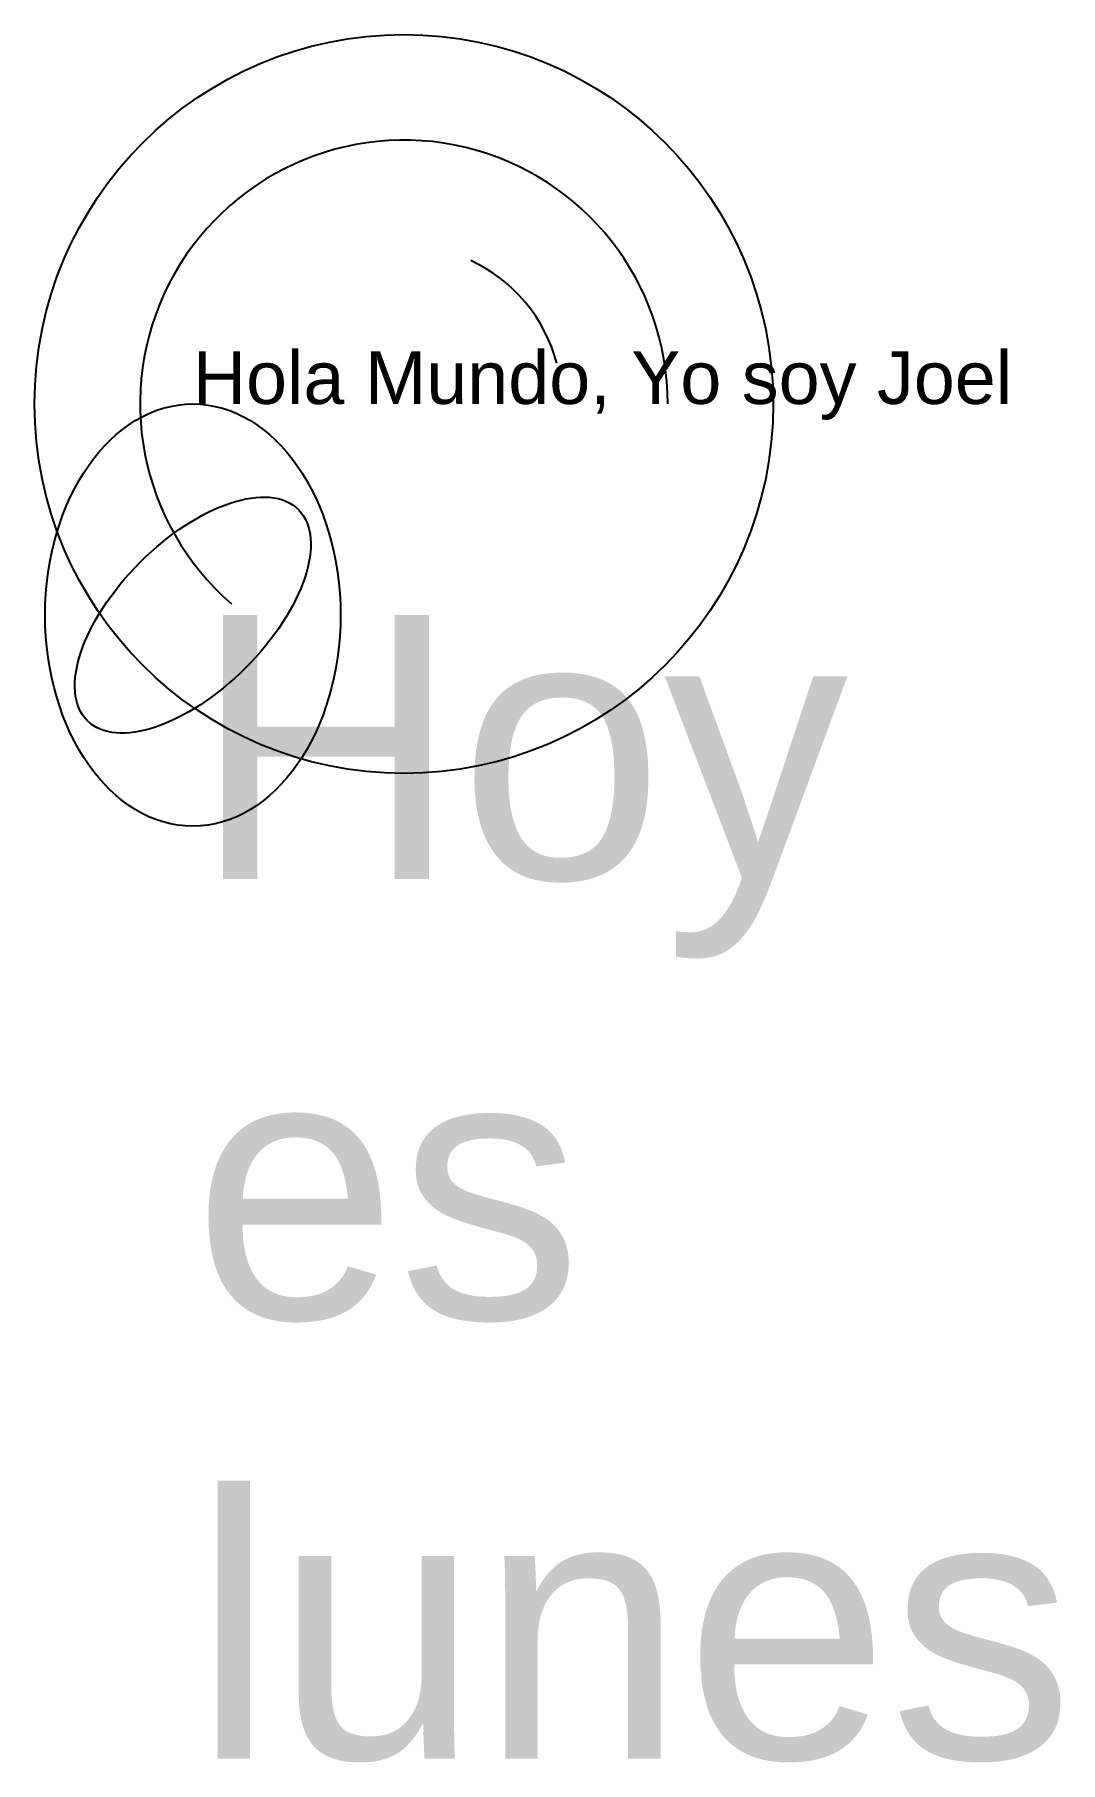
# Model space of a CAD drawing. Header units: millimetres. Extents: x -1.5 to 8.2, y -10.9 to 5.5.
import ezdxf

# ---------------------------------------------------------------- set-up
doc = ezdxf.new("R2010")
doc.units = ezdxf.units.MM
doc.styles.get("Standard").update_dxf_attribs({"font": 'arial.ttf'})

msp = doc.modelspace()

# ---------------------------------------------------------------- linework, layer by layer
msp.add_circle((2, 2), 3.5)
for radius, start, end in [(2.5, 0, 229.1831), (1.5, 15, 65)]:
    msp.add_arc((2, 2), radius, start, end)
for major_axis, ratio in [((0, 2), 0.7), ((1, 1), 0.5)]:
    msp.add_ellipse((0, 0), major_axis=major_axis, ratio=ratio)

# ---------------------------------------------------------------- texts
msp.add_text('Hola Mundo, Yo soy Joel', height=0.5).set_placement((0, 2))
at = {"insert": (0, 0), "char_height": 2.5, "width": 8, "attachment_point": 1}
msp.add_mtext('Hoy es lunes', dxfattribs=at)

doc.saveas('drawing.dxf')
